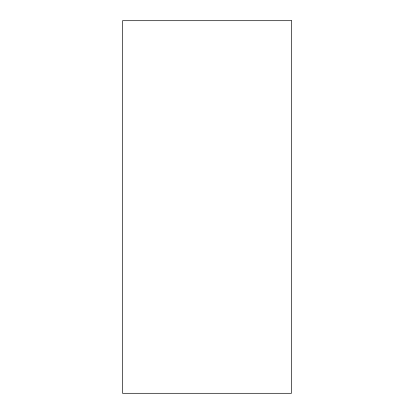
<?xml version="1.0" encoding="UTF-8"?>
<svg xmlns="http://www.w3.org/2000/svg" width="414" height="414" viewBox="0 0 414 414"><rect width="100%" height="100%" fill="white"/><g stroke="black" fill="none" stroke-linecap="round" stroke-linejoin="round"><path stroke-width="0.62" d="M291.466 20.7L122.534 20.7L122.534 393.3L291.466 393.3L291.466 20.7"/></g></svg>
